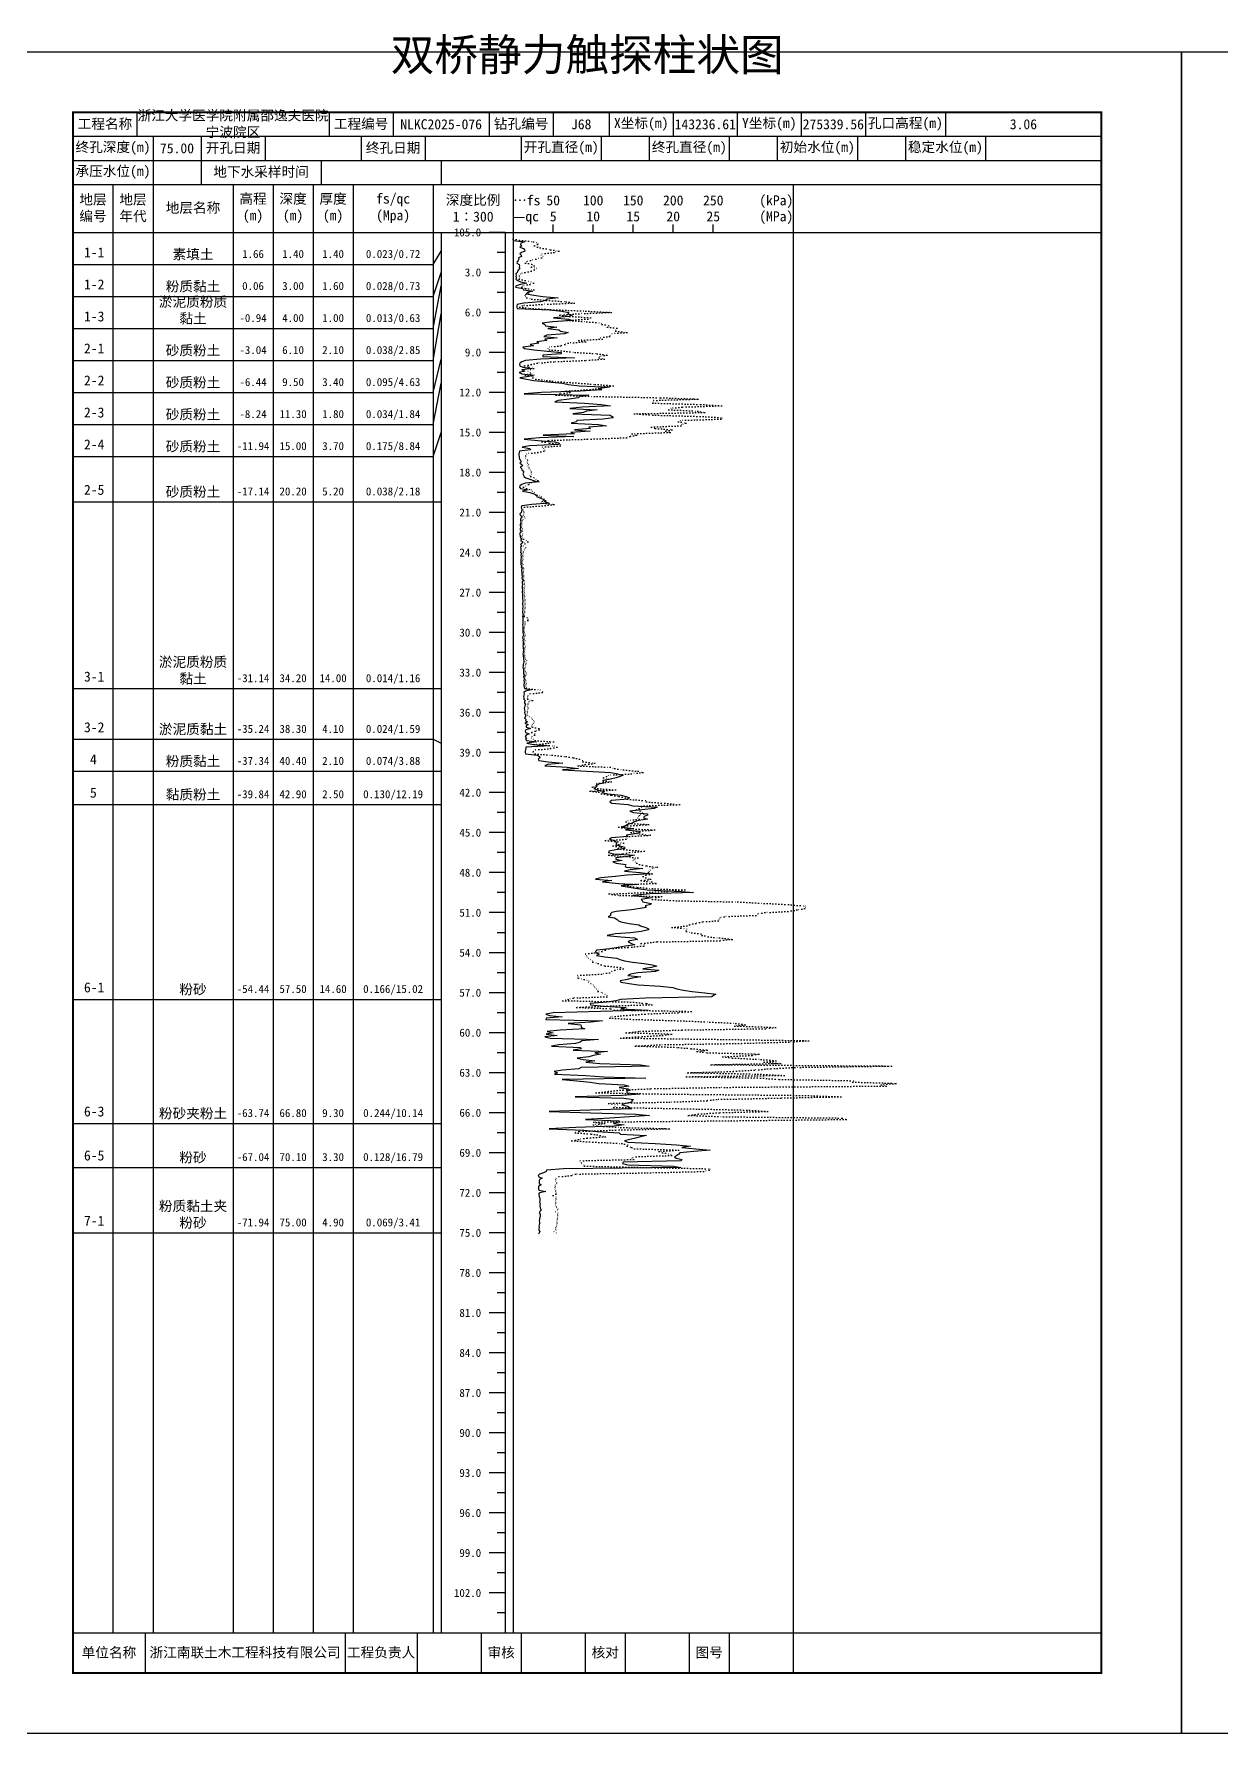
# Model space of a CAD drawing. Extents: x 297 to 65340, y 0 to 425.
# Drawn here: x 20206.3 to 20502.9, y 0 to 424.6 of the extents above; entities that cross this region are included whole.
import ezdxf
from ezdxf.enums import TextEntityAlignment as Align

# ---------------------------------------------------------------- set-up
doc = ezdxf.new("R2010")
doc.units = 0
doc.linetypes.add('DOT', pattern=[6.35, 0, -6.35])
doc.layers.add('FRAME', color=7, linetype='CONTINUOUS')
doc.layers.add('STRATUM', color=7, linetype='CONTINUOUS')
doc.styles.add('ST', font='')
doc.styles.get('ST').set_extended_font_data('SimSun')

msp = doc.modelspace()

# ---------------------------------------------------------------- linework, layer by layer
at = {"layer": 'FRAME', "color": 245, "linetype": 'Continuous'}
for points in [[(20196, 0), (20493, 0), (20493, 420), (20196, 420)], [(20493, 0), (20790, 0), (20790, 420), (20493, 420)]]:
    msp.add_lwpolyline(points, close=True, dxfattribs=at)
at = {"layer": 'FRAME', "linetype": 'Continuous', "const_width": 0.5}
msp.add_lwpolyline([(20216, 15), (20473, 15), (20473, 405), (20216, 405)], close=True, dxfattribs=at)
at = {"layer": 'FRAME', "color": 0, "linetype": 'Continuous'}
for points in [[(20232, 405), (20232, 399)], [(20280, 405), (20280, 399)], [(20296, 405), (20296, 399)], [(20320, 405), (20320, 399)], [(20336, 405), (20336, 399)], [(20350, 405), (20350, 399)], [(20366, 405), (20366, 399)], [(20382, 405), (20382, 399)], [(20398, 405), (20398, 399)], [(20414, 405), (20414, 399)], [(20434, 405), (20434, 399)], [(20473, 405), (20473, 399)], [(20216, 399), (20473, 399)], [(20236, 399), (20236, 393)], [(20248, 399), (20248, 393)], [(20264, 399), (20264, 393)], [(20288, 399), (20288, 393)], [(20304, 399), (20304, 393)], [(20328, 399), (20328, 393)], [(20348, 399), (20348, 393)], [(20360, 399), (20360, 393)], [(20380, 399), (20380, 393)], [(20392, 399), (20392, 393)], [(20412, 399), (20412, 393)], [(20424, 399), (20424, 393)], [(20444, 399), (20444, 393)], [(20473, 399), (20473, 393)], [(20216, 393), (20473, 393)], [(20236, 393), (20236, 387)], [(20248, 393), (20248, 387)], [(20278, 393), (20278, 387)], [(20308, 393), (20308, 387)], [(20216, 387), (20473, 387)], [(20226, 387), (20226, 25)], [(20236, 387), (20236, 25)], [(20256, 387), (20256, 25)], [(20266, 387), (20266, 25)], [(20276, 387), (20276, 25)], [(20286, 387), (20286, 25)], [(20306, 387), (20306, 25)], [(20326, 387), (20326, 25)], [(20396, 387), (20396, 25)], [(20216, 375), (20473, 375)], [(20308, 375), (20308, 25)], [(20324, 375), (20324, 25)], [(20336, 375), (20336, 377)], [(20346, 375), (20346, 377)], [(20356, 375), (20356, 377)], [(20366, 375), (20366, 377)], [(20376, 375), (20376, 377)], [(20216, 25), (20473, 25)], [(20234, 25), (20234, 15)], [(20284, 25), (20284, 15)], [(20302, 25), (20302, 15)], [(20318, 25), (20318, 15)], [(20328, 25), (20328, 15)], [(20344, 25), (20344, 15)], [(20354, 25), (20354, 15)], [(20370, 25), (20370, 15)], [(20380, 25), (20380, 15)], [(20396, 25), (20396, 15)]]:
    msp.add_lwpolyline(points, dxfattribs=at)
at = {"layer": 'STRATUM', "linetype": 'Continuous'}
for points in [[(20324, 375), (20320, 375)], [(20326, 374.33), (20326, 374), (20326, 373.67), (20326, 373.33), (20326, 373), (20328.82, 372.67), (20327.9, 372.33), (20327.86, 372), (20328.16, 371.67), (20327.7, 371.33), (20328.54, 371), (20328.82, 370.67), (20328.92, 370.33), (20328.1, 370), (20327.68, 369.67), (20327.96, 369.33), (20328.04, 369), (20327.34, 368.67), (20327.38, 368.33), (20327.26, 368), (20327, 367.67), (20326.9, 367.33), (20327.5, 367), (20327.62, 366.67), (20327.52, 366.33), (20327.7, 366), (20327.32, 365.67), (20327.08, 365.33), (20326.98, 365), (20326.68, 364.67), (20326.76, 364.33), (20326.66, 364), (20326.82, 363.67), (20326.68, 363.33), (20327.18, 363), (20327.8, 362.67), (20329.4, 362.33), (20327.82, 362), (20326.72, 361.67), (20326.6, 361.33), (20328.42, 361), (20328.58, 360.67), (20330.88, 360.33), (20329.62, 360), (20329.24, 359.67), (20331.12, 359.33), (20333.4, 359), (20337.24, 358.67), (20334.52, 358.33), (20334.06, 358), (20332.84, 357.67), (20328.7, 357.33), (20326.98, 357), (20326.94, 356.67), (20326.88, 356.33), (20326.96, 356), (20335.08, 355.67), (20338.16, 355.33), (20339.92, 355), (20339.64, 354.67), (20340.74, 354.33), (20339.96, 354), (20336.1, 353.67), (20339.86, 353.33), (20340.86, 353), (20335.84, 352.67), (20333.22, 352.33), (20333.88, 352), (20334.08, 351.67), (20336.92, 351.33), (20334.62, 351), (20337.42, 350.67), (20337.8, 350.33), (20339.76, 350), (20338.82, 349.67), (20334.42, 349.33), (20333.64, 349), (20337.02, 348.67), (20333.9, 348.33), (20334.4, 348), (20331.92, 347.67), (20332.4, 347.33), (20330.28, 347), (20331.04, 346.67), (20328.42, 346.33), (20328.86, 346), (20331.18, 345.67), (20334.58, 345.33), (20338.02, 345), (20338.02, 344.67), (20333.42, 344.33), (20333.44, 344), (20341.34, 343.67), (20332.8, 343.33), (20329.12, 343), (20328.18, 342.67), (20327.66, 342.33), (20327.54, 342), (20327.66, 341.67), (20328.42, 341.33), (20330.74, 341), (20328.18, 340.67), (20328.88, 340.33), (20327.46, 340), (20328.2, 339.67), (20331.24, 339.33), (20329.9, 339), (20327.66, 338.67), (20329.3, 338.33), (20331.12, 338), (20334.64, 337.67), (20338.36, 337.33), (20339.78, 337), (20342.54, 336.67), (20350.06, 336.33), (20347.68, 336), (20348.14, 335.67), (20342.7, 335.33), (20333.04, 335), (20328.78, 334.67), (20344.92, 334.33), (20342.68, 334), (20342.2, 333.67), (20339.96, 333.33), (20337.24, 333), (20336.44, 332.67), (20343.84, 332.33), (20347.98, 332), (20350.36, 331.67), (20343.26, 331.33), (20340.16, 331), (20347.02, 330.67), (20344.36, 330.33), (20343.56, 330), (20340.92, 329.67), (20350.26, 329.33), (20350.74, 329), (20351, 328.67), (20348.46, 328.33), (20341.9, 328), (20341.8, 327.67), (20340.5, 327.33), (20347.3, 327), (20349.32, 326.67), (20344.92, 326.33), (20345.36, 326), (20341.32, 325.67), (20345.26, 325.33), (20340.38, 325), (20341.26, 324.67), (20333.52, 324.33), (20341.18, 324), (20332.56, 323.67), (20328.72, 323.33), (20332.12, 323), (20336.4, 322.67), (20337.46, 322.33), (20337.42, 322), (20330.06, 321.67), (20328.28, 321.33), (20330.2, 321), (20330.36, 320.67), (20327.62, 320.33), (20327.52, 320), (20327.44, 319.67), (20327.42, 319.33), (20327.48, 319), (20327.5, 318.67), (20327.6, 318.33), (20327.86, 318), (20328, 317.67), (20327.7, 317.33), (20328.16, 317), (20328.3, 316.67), (20327.76, 316.33), (20328.08, 316), (20328.18, 315.67), (20328.56, 315.33), (20328.54, 315), (20328.44, 314.67), (20328.56, 314.33), (20328.68, 314), (20329.2, 313.67), (20330.16, 313.33), (20331.04, 313), (20332.46, 312.67), (20328.98, 312.33), (20328.14, 312), (20327.66, 311.67), (20327.56, 311.33), (20327.86, 311), (20329.78, 310.67), (20328.34, 310.33), (20330.16, 310), (20331.14, 309.67), (20332.02, 309.33), (20331.84, 309), (20332.64, 308.67), (20333.5, 308.33), (20333.7, 308), (20334.12, 307.67), (20334.9, 307.33), (20330.66, 307), (20328.18, 306.67), (20328, 306.33), (20328.04, 306), (20328.24, 305.67), (20328.06, 305.33), (20328, 305), (20327.64, 304.67), (20327.78, 304.33), (20328.24, 304), (20328.02, 303.67), (20327.84, 303.33), (20327.84, 303), (20327.92, 302.67), (20327.8, 302.33), (20327.76, 302), (20327.74, 301.67), (20327.82, 301.33), (20327.78, 301), (20327.76, 300.67), (20328.02, 300.33), (20327.78, 300), (20327.58, 299.67), (20327.72, 299.33), (20327.74, 299), (20327.86, 298.67), (20328.08, 298.33), (20327.86, 298), (20328.38, 297.67), (20328.14, 297.33), (20327.82, 297), (20328.16, 296.67), (20327.86, 296.33), (20327.9, 296), (20327.88, 295.67), (20327.94, 295.33), (20327.86, 295), (20328.04, 294.67), (20327.88, 294.33), (20328.02, 294), (20327.98, 293.67), (20327.92, 293.33), (20327.9, 293), (20327.9, 292.67), (20327.9, 292.33), (20327.9, 292), (20328.08, 291.67), (20327.96, 291.33), (20328.24, 291), (20328.08, 290.67), (20328.08, 290.33), (20328.14, 290), (20328.14, 289.67), (20328.14, 289.33), (20328.3, 289), (20328.18, 288.67), (20328.22, 288.33), (20328.5, 288), (20328.24, 287.67), (20328.24, 287.33), (20328.3, 287), (20328.28, 286.67), (20328.28, 286.33), (20328.22, 286), (20328.32, 285.67), (20328.26, 285.33), (20328.26, 285), (20328.32, 284.67), (20328.3, 284.33), (20328.34, 284), (20328.36, 283.67), (20328.36, 283.33), (20328.38, 283), (20328.38, 282.67), (20328.34, 282.33), (20328.36, 282), (20328.38, 281.67), (20328.4, 281.33), (20328.36, 281), (20328.4, 280.67), (20328.32, 280.33), (20328.3, 280), (20328.4, 279.67), (20328.4, 279.33), (20328.34, 279), (20328.4, 278.67), (20328.44, 278.33), (20328.38, 278), (20328.38, 277.67), (20328.38, 277.33), (20328.32, 277), (20328.42, 276.67), (20328.4, 276.33), (20328.4, 276), (20328.4, 275.67), (20328.4, 275.33), (20328.44, 275), (20328.48, 274.67), (20328.54, 274.33), (20328.38, 274), (20328.36, 273.67), (20328.46, 273.33), (20328.44, 273), (20328.48, 272.67), (20328.48, 272.33), (20328.5, 272), (20328.44, 271.67), (20328.5, 271.33), (20328.48, 271), (20328.58, 270.67), (20328.52, 270.33), (20328.54, 270), (20328.38, 269.67), (20328.5, 269.33), (20328.46, 269), (20328.58, 268.67), (20328.58, 268.33), (20328.64, 268), (20328.64, 267.67), (20328.6, 267.33), (20328.52, 267), (20328.48, 266.67), (20328.44, 266.33), (20328.48, 266), (20328.56, 265.67), (20328.6, 265.33), (20328.62, 265), (20328.62, 264.67), (20328.86, 264.33), (20328.62, 264), (20328.64, 263.67), (20328.78, 263.33), (20328.7, 263), (20328.76, 262.67), (20328.76, 262.33), (20328.64, 262), (20328.68, 261.67), (20328.76, 261.33), (20328.82, 261), (20330.48, 260.67), (20329.08, 260.33), (20328.68, 260), (20328.76, 259.67), (20328.66, 259.33), (20328.62, 259), (20328.7, 258.67), (20328.68, 258.33), (20328.96, 258), (20328.84, 257.67), (20328.86, 257.33), (20329.06, 257), (20328.9, 256.67), (20328.84, 256.33), (20328.76, 256), (20328.84, 255.67), (20328.88, 255.33), (20328.8, 255), (20328.9, 254.67), (20329.12, 254.33), (20329.08, 254), (20328.82, 253.67), (20329.2, 253.33), (20329.04, 253), (20329.56, 252.67), (20328.92, 252.33), (20329.72, 252), (20329.28, 251.67), (20329.28, 251.33), (20330.34, 251), (20329.2, 250.67), (20329.02, 250.33), (20329.06, 250), (20329.98, 249.67), (20329.22, 249.33), (20328.98, 249), (20329.32, 248.67), (20329.12, 248.33), (20329.3, 248), (20331.84, 247.67), (20329.44, 247.33), (20331.08, 247), (20335.12, 246.67), (20329.2, 246.33), (20329.16, 246), (20329.12, 245.67), (20328.98, 245.33), (20329, 245), (20329.06, 244.67), (20332.04, 244.33), (20332.54, 244), (20332.64, 243.67), (20332.28, 243.33), (20332.4, 243), (20334.78, 242.67), (20338.42, 242.33), (20334.58, 242), (20333.94, 241.67), (20339.5, 241.33), (20342.34, 241), (20338.36, 240.67), (20344.44, 240.33), (20350.38, 240), (20352.18, 239.67), (20353.52, 239.33), (20352.7, 239), (20351.76, 238.67), (20350.34, 238.33), (20348.5, 238), (20348.48, 237.67), (20348.66, 237.33), (20346.88, 237), (20346.68, 236.67), (20346.7, 236.33), (20346.18, 236), (20347, 235.67), (20348.86, 235.33), (20348.2, 235), (20349.64, 234.67), (20353, 234.33), (20354.24, 234), (20355.1, 233.67), (20354.64, 233.33), (20350.54, 233), (20350.12, 232.67), (20350.64, 232.33), (20354.68, 232), (20355.94, 231.67), (20361.96, 231.33), (20361.24, 231), (20358.14, 230.67), (20355.18, 230.33), (20356.06, 230), (20359.54, 229.67), (20359.54, 229.33), (20358.7, 229), (20358.56, 228.67), (20359.54, 228.33), (20357.36, 228), (20356.24, 227.67), (20355.8, 227.33), (20354.56, 227), (20354.04, 226.67), (20353.06, 226.33), (20356.16, 226), (20354.08, 225.67), (20357.38, 225.33), (20357.72, 225), (20356.38, 224.67), (20354.32, 224.33), (20354.66, 224), (20350.58, 223.67), (20350.1, 223.33), (20351.48, 223), (20351.66, 222.67), (20351.8, 222.33), (20351.68, 222), (20352.62, 221.67), (20353.78, 221.33), (20353.86, 221), (20351.62, 220.67), (20349.88, 220.33), (20349.84, 220), (20351, 219.67), (20356.34, 219.33), (20354.76, 219), (20351.68, 218.67), (20351.64, 218.33), (20353.24, 218), (20350.92, 217.67), (20351.76, 217.33), (20354.18, 217), (20353.96, 216.67), (20354.16, 216.33), (20358.36, 216), (20355.2, 215.67), (20353.84, 215.33), (20357.72, 215), (20360.24, 214.67), (20354.4, 214.33), (20351.54, 214), (20347.88, 213.67), (20346.58, 213.33), (20350.68, 213), (20348.32, 212.67), (20352.42, 212.33), (20356.94, 212), (20353.02, 211.67), (20355.52, 211.33), (20357.06, 211), (20359.52, 210.67), (20368.08, 210.33), (20371.08, 210), (20360.16, 209.67), (20355.9, 209.33), (20358.34, 209), (20360.48, 208.67), (20357.98, 208.33), (20358.26, 208), (20358.38, 207.67), (20360.5, 207.33), (20360.42, 207), (20358.94, 206.67), (20359.2, 206.33), (20357.74, 206), (20355.58, 205.67), (20351.7, 205.33), (20350.68, 205), (20350.36, 204.67), (20350.36, 204.33), (20349.74, 204), (20351.34, 203.67), (20351.96, 203.33), (20352.28, 203), (20352.94, 202.67), (20354.98, 202.33), (20357.38, 202), (20357.8, 201.67), (20359.18, 201.33), (20359.8, 201), (20359.8, 200.67), (20357.98, 200.33), (20355.32, 200), (20351.6, 199.67), (20349.52, 199.33), (20352.94, 199), (20356.3, 198.67), (20357.1, 198.33), (20355.14, 198), (20354.76, 197.67), (20355.56, 197.33), (20356.42, 197), (20354.04, 196.67), (20352.22, 196.33), (20350.18, 196), (20346.92, 195.67), (20346.56, 195.33), (20346.72, 195), (20347.52, 194.67), (20346.86, 194.33), (20348.94, 194), (20351.92, 193.67), (20352.66, 193.33), (20353.8, 193), (20355.82, 192.67), (20358.76, 192.33), (20360.74, 192), (20361.88, 191.67), (20360.56, 191.33), (20358.38, 191), (20362.4, 190.67), (20361.56, 190.33), (20357.16, 190), (20355.3, 189.67), (20354.64, 189.33), (20357.88, 189), (20355.7, 188.67), (20354.52, 188.33), (20352.7, 188), (20352.86, 187.67), (20355, 187.33), (20357.22, 187), (20362.78, 186.67), (20365.9, 186.33), (20366.86, 186), (20368.48, 185.67), (20370.74, 185.33), (20373.9, 185), (20376.64, 184.67), (20376.08, 184.33), (20375.64, 184), (20359.1, 183.67), (20352.88, 183.33), (20351.62, 183), (20349.42, 182.67), (20345.2, 182.33), (20345.3, 182), (20348.7, 181.67), (20354.2, 181.33), (20352.88, 181), (20359.72, 180.67), (20347.84, 180.33), (20335.96, 180), (20334.2, 179.67), (20335.1, 179.33), (20338.2, 179), (20334.24, 178.67), (20334.12, 178.33), (20348.3, 178), (20345.4, 177.67), (20339.78, 177.33), (20342.94, 177), (20343.02, 176.67), (20343.02, 176.33), (20343.9, 176), (20337.76, 175.67), (20334.48, 175.33), (20335.96, 175), (20334.22, 174.67), (20337.02, 174.33), (20333.88, 174), (20335.22, 173.67), (20347.34, 173.33), (20343.16, 173), (20342.72, 172.67), (20341.58, 172.33), (20337.44, 172), (20335.58, 171.67), (20342.84, 171.33), (20343.02, 171), (20340.98, 170.67), (20349.54, 170.33), (20346.44, 170), (20347.78, 169.67), (20346.1, 169.33), (20344.88, 169), (20342, 168.67), (20343.5, 168.33), (20346.42, 168), (20344.14, 167.67), (20347.66, 167.33), (20357.82, 167), (20359.98, 166.67), (20343.02, 166.33), (20342.4, 166), (20338.32, 165.67), (20336.26, 165.33), (20337.04, 165), (20336.36, 164.67), (20344.14, 164.33), (20348.66, 164), (20359.12, 163.67), (20338.24, 163.33), (20341.9, 163), (20345.26, 162.67), (20347.42, 162.33), (20353.76, 162), (20354.86, 161.67), (20352.52, 161.33), (20354.62, 161), (20355.26, 160.67), (20354.34, 160.33), (20354.46, 160), (20357.68, 159.67), (20353.28, 159.33), (20341.48, 159), (20353.66, 158.67), (20356.06, 158.33), (20355.68, 158), (20355.62, 157.67), (20354.06, 157.33), (20353.12, 157), (20354.66, 156.67), (20355.04, 156.33), (20355.56, 156), (20345.2, 155.67), (20334.98, 155.33), (20345.42, 155), (20356.66, 154.67), (20360.04, 154.33), (20355.06, 154), (20350.14, 153.67), (20344.06, 153.33), (20352.5, 153), (20352.52, 152.67), (20351.1, 152.33), (20353.7, 152), (20351.22, 151.67), (20341.62, 151.33), (20334.98, 151), (20343.62, 150.67), (20346.9, 150.33), (20352.48, 150), (20352.82, 149.67), (20359.34, 149.33), (20357.82, 149), (20356.56, 148.67), (20355.14, 148.33), (20353.82, 148), (20354.64, 147.67), (20361.44, 147.33), (20366.84, 147), (20370.3, 146.67), (20368.14, 146.33), (20371.62, 146), (20375.22, 145.67), (20371.18, 145.33), (20367.64, 145), (20367.42, 144.67), (20366.9, 144.33), (20366.34, 144), (20366.74, 143.67), (20368.2, 143.33), (20367.88, 143), (20353.5, 142.67), (20353.28, 142.33), (20354.68, 142), (20366.1, 141.67), (20367.92, 141.33), (20338.54, 141), (20334.34, 140.67), (20334.22, 140.33), (20333.56, 140), (20332.58, 139.67), (20332.28, 139.33), (20332.38, 139), (20333.24, 138.67), (20332.6, 138.33), (20332.48, 138), (20332.48, 137.67), (20332.48, 137.33), (20333.02, 137), (20332.3, 136.67), (20332.3, 136.33), (20332.32, 136), (20332.44, 135.67), (20334.16, 135.33), (20332.54, 135), (20332.3, 134.67), (20332.5, 134.33), (20332.48, 134), (20332.62, 133.67), (20332.64, 133.33), (20332.68, 133), (20332.58, 132.67), (20332.76, 132.33), (20332.62, 132), (20332.68, 131.67), (20332.78, 131.33), (20332.86, 131), (20332.96, 130.67), (20332.7, 130.33), (20332.5, 130), (20332.78, 129.67), (20332.74, 129.33), (20332.78, 129), (20332.6, 128.67), (20332.54, 128.33), (20332.46, 128), (20332.54, 127.67), (20332.56, 127.33), (20332.48, 127), (20332.44, 126.67), (20332.52, 126.33), (20332.42, 126), (20332.38, 125.67), (20332.66, 125.33), (20332.48, 125), (20332.36, 124.67)], [(20306, 367), (20308, 370.33)], [(20324, 370), (20322, 370)], [(20216, 367), (20226, 367)], [(20226, 367), (20236, 367)], [(20236, 367), (20256, 367)], [(20256, 367), (20266, 367)], [(20266, 367), (20276, 367)], [(20276, 367), (20286, 367)], [(20286, 367), (20306, 367)], [(20306, 359), (20308, 365)], [(20306, 351), (20308, 361.67)], [(20324, 365), (20320, 365)], [(20216, 359), (20226, 359)], [(20226, 359), (20236, 359)], [(20236, 359), (20256, 359)], [(20256, 359), (20266, 359)], [(20266, 359), (20276, 359)], [(20276, 359), (20286, 359)], [(20286, 359), (20306, 359)], [(20324, 360), (20322, 360)], [(20306, 343), (20308, 354.67)], [(20324, 355), (20320, 355)], [(20216, 351), (20226, 351)], [(20226, 351), (20236, 351)], [(20236, 351), (20256, 351)], [(20256, 351), (20266, 351)], [(20266, 351), (20276, 351)], [(20276, 351), (20286, 351)], [(20286, 351), (20306, 351)], [(20324, 350), (20322, 350)], [(20324, 345), (20320, 345)], [(20216, 343), (20226, 343)], [(20226, 343), (20236, 343)], [(20236, 343), (20256, 343)], [(20256, 343), (20266, 343)], [(20266, 343), (20276, 343)], [(20276, 343), (20286, 343)], [(20286, 343), (20306, 343)], [(20306, 335), (20308, 343.33)], [(20324, 340), (20322, 340)], [(20306, 327), (20308, 337.33)], [(20216, 335), (20226, 335)], [(20226, 335), (20236, 335)], [(20236, 335), (20256, 335)], [(20256, 335), (20266, 335)], [(20266, 335), (20276, 335)], [(20276, 335), (20286, 335)], [(20286, 335), (20306, 335)], [(20324, 335), (20320, 335)], [(20216, 327), (20226, 327)], [(20226, 327), (20236, 327)], [(20236, 327), (20256, 327)], [(20256, 327), (20266, 327)], [(20266, 327), (20276, 327)], [(20276, 327), (20286, 327)], [(20286, 327), (20306, 327)], [(20324, 330), (20322, 330)], [(20306, 319), (20308, 325)], [(20324, 325), (20320, 325)], [(20216, 319), (20226, 319)], [(20226, 319), (20236, 319)], [(20236, 319), (20256, 319)], [(20256, 319), (20266, 319)], [(20266, 319), (20276, 319)], [(20276, 319), (20286, 319)], [(20286, 319), (20306, 319)], [(20324, 320), (20322, 320)], [(20324, 315), (20320, 315)], [(20324, 310), (20322, 310)], [(20216, 307.67), (20226, 307.67)], [(20226, 307.67), (20236, 307.67)], [(20236, 307.67), (20256, 307.67)], [(20256, 307.67), (20266, 307.67)], [(20266, 307.67), (20276, 307.67)], [(20276, 307.67), (20286, 307.67)], [(20286, 307.67), (20306, 307.67)], [(20306, 307.67), (20308, 307.67)], [(20324, 305), (20320, 305)], [(20324, 300), (20322, 300)], [(20324, 295), (20320, 295)], [(20324, 290), (20322, 290)], [(20324, 285), (20320, 285)], [(20324, 280), (20322, 280)], [(20324, 275), (20320, 275)], [(20324, 270), (20322, 270)], [(20324, 265), (20320, 265)], [(20216, 261), (20226, 261)], [(20226, 261), (20236, 261)], [(20236, 261), (20256, 261)], [(20256, 261), (20266, 261)], [(20266, 261), (20276, 261)], [(20276, 261), (20286, 261)], [(20286, 261), (20306, 261)], [(20306, 261), (20308, 261)], [(20324, 260), (20322, 260)], [(20324, 255), (20320, 255)], [(20216, 248.33), (20226, 248.33)], [(20226, 248.33), (20236, 248.33)], [(20236, 248.33), (20256, 248.33)], [(20256, 248.33), (20266, 248.33)], [(20266, 248.33), (20276, 248.33)], [(20276, 248.33), (20286, 248.33)], [(20286, 248.33), (20306, 248.33)], [(20306, 248.33), (20308, 247.33)], [(20324, 250), (20322, 250)], [(20324, 245), (20320, 245)], [(20216, 240.33), (20226, 240.33)], [(20226, 240.33), (20236, 240.33)], [(20236, 240.33), (20256, 240.33)], [(20256, 240.33), (20266, 240.33)], [(20266, 240.33), (20276, 240.33)], [(20276, 240.33), (20286, 240.33)], [(20286, 240.33), (20306, 240.33)], [(20306, 240.33), (20308, 240.33)], [(20324, 240), (20322, 240)], [(20324, 235), (20320, 235)], [(20216, 232), (20226, 232)], [(20226, 232), (20236, 232)], [(20236, 232), (20256, 232)], [(20256, 232), (20266, 232)], [(20266, 232), (20276, 232)], [(20276, 232), (20286, 232)], [(20286, 232), (20306, 232)], [(20306, 232), (20308, 232)], [(20324, 230), (20322, 230)], [(20324, 225), (20320, 225)], [(20324, 220), (20322, 220)], [(20324, 215), (20320, 215)], [(20324, 210), (20322, 210)], [(20324, 205), (20320, 205)], [(20324, 200), (20322, 200)], [(20324, 195), (20320, 195)], [(20324, 190), (20322, 190)], [(20216, 183.33), (20226, 183.33)], [(20226, 183.33), (20236, 183.33)], [(20236, 183.33), (20256, 183.33)], [(20256, 183.33), (20266, 183.33)], [(20266, 183.33), (20276, 183.33)], [(20276, 183.33), (20286, 183.33)], [(20286, 183.33), (20306, 183.33)], [(20306, 183.33), (20308, 183.33)], [(20324, 185), (20320, 185)], [(20324, 180), (20322, 180)], [(20324, 175), (20320, 175)], [(20324, 170), (20322, 170)], [(20324, 165), (20320, 165)], [(20324, 160), (20322, 160)], [(20324, 155), (20320, 155)], [(20216, 152.33), (20226, 152.33)], [(20226, 152.33), (20236, 152.33)], [(20236, 152.33), (20256, 152.33)], [(20256, 152.33), (20266, 152.33)], [(20266, 152.33), (20276, 152.33)], [(20276, 152.33), (20286, 152.33)], [(20286, 152.33), (20306, 152.33)], [(20306, 152.33), (20308, 152.33)], [(20324, 150), (20322, 150)], [(20324, 145), (20320, 145)], [(20216, 141.33), (20226, 141.33)], [(20226, 141.33), (20236, 141.33)], [(20236, 141.33), (20256, 141.33)], [(20256, 141.33), (20266, 141.33)], [(20266, 141.33), (20276, 141.33)], [(20276, 141.33), (20286, 141.33)], [(20286, 141.33), (20306, 141.33)], [(20306, 141.33), (20308, 141.33)], [(20324, 140), (20322, 140)], [(20324, 135), (20320, 135)], [(20324, 130), (20322, 130)], [(20216, 125), (20226, 125)], [(20226, 125), (20236, 125)], [(20236, 125), (20256, 125)], [(20256, 125), (20266, 125)], [(20266, 125), (20276, 125)], [(20276, 125), (20286, 125)], [(20286, 125), (20306, 125)], [(20306, 125), (20308, 125)], [(20324, 125), (20320, 125)], [(20324, 120), (20322, 120)], [(20324, 115), (20320, 115)], [(20324, 110), (20322, 110)], [(20324, 105), (20320, 105)], [(20324, 100), (20322, 100)], [(20324, 95), (20320, 95)], [(20324, 90), (20322, 90)], [(20324, 85), (20320, 85)], [(20324, 80), (20322, 80)], [(20324, 75), (20320, 75)], [(20324, 70), (20322, 70)], [(20324, 65), (20320, 65)], [(20324, 60), (20322, 60)], [(20324, 55), (20320, 55)], [(20324, 50), (20322, 50)], [(20324, 45), (20320, 45)], [(20324, 40), (20322, 40)], [(20324, 35), (20320, 35)], [(20324, 30), (20322, 30)]]:
    msp.add_lwpolyline(points, dxfattribs=at)
at = {"layer": 'STRATUM', "linetype": 'DOT', "ltscale": 0.1}
msp.add_lwpolyline([(20326, 374.33), (20326, 374), (20326, 373.67), (20326, 373.33), (20327.62, 373), (20331.04, 372.67), (20332.22, 372.33), (20332.08, 372), (20331.34, 371.67), (20332.06, 371.33), (20333.52, 371), (20335.44, 370.67), (20337.38, 370.33), (20336.2, 370), (20333.24, 369.67), (20332.92, 369.33), (20333.46, 369), (20333.06, 368.67), (20331.66, 368.33), (20330.36, 368), (20329.42, 367.67), (20329.08, 367.33), (20330.84, 367), (20331.28, 366.67), (20330.6, 366.33), (20331.86, 366), (20331.26, 365.67), (20330.5, 365.33), (20328.92, 365), (20327.8, 364.67), (20327.48, 364.33), (20327.48, 364), (20327.56, 363.67), (20327.52, 363.33), (20329, 363), (20330.42, 362.67), (20331.04, 362.33), (20330.18, 362), (20328.34, 361.67), (20328.16, 361.33), (20329.14, 361), (20331.12, 360.67), (20330.46, 360.33), (20329.8, 360), (20329.82, 359.67), (20328.88, 359.33), (20329.06, 359), (20329.42, 358.67), (20330.66, 358.33), (20334.36, 358), (20339.28, 357.67), (20341.26, 357.33), (20333.2, 357), (20328.32, 356.67), (20327.66, 356.33), (20330.22, 356), (20336.18, 355.67), (20344.14, 355.33), (20350.48, 355), (20342.42, 354.67), (20337.68, 354.33), (20340.18, 354), (20345.34, 353.67), (20344.62, 353.33), (20339.44, 353), (20344.44, 352.67), (20348, 352.33), (20348.26, 352), (20349.96, 351.67), (20349.58, 351.33), (20352.08, 351), (20351.54, 350.67), (20351.68, 350.33), (20354.38, 350), (20350.74, 349.67), (20350.16, 349.33), (20350.1, 349), (20347.8, 348.67), (20348.26, 348.33), (20342.4, 348), (20344.04, 347.67), (20339.78, 347.33), (20338.9, 347), (20337.86, 346.67), (20335.16, 346.33), (20334.62, 346), (20335.04, 345.67), (20338.7, 345.33), (20341.46, 345), (20346.98, 344.67), (20349.42, 344.33), (20347.6, 344), (20347.52, 343.67), (20348.74, 343.33), (20343.92, 343), (20336.14, 342.67), (20332, 342.33), (20330.46, 342), (20328.86, 341.67), (20329.94, 341.33), (20331.1, 341), (20330.3, 340.67), (20329.7, 340.33), (20330.24, 340), (20330.36, 339.67), (20329.04, 339.33), (20330.88, 339), (20330.94, 338.67), (20331.66, 338.33), (20334.4, 338), (20337.28, 337.67), (20342.42, 337.33), (20346.48, 337), (20351, 336.67), (20347.32, 336.33), (20347.42, 336), (20344.44, 335.67), (20339.22, 335.33), (20340.18, 335), (20337.68, 334.67), (20336.74, 334.33), (20346.28, 334), (20362.9, 333.67), (20372.16, 333.33), (20361.06, 333), (20361, 332.67), (20360.86, 332.33), (20372.88, 332), (20378.06, 331.67), (20368.14, 331.33), (20365.48, 331), (20364.88, 330.67), (20372.12, 330.33), (20373.8, 330), (20356.3, 329.67), (20360.86, 329.33), (20372.7, 329), (20378.24, 328.67), (20377.88, 328.33), (20367.78, 328), (20367.28, 327.67), (20369.18, 327.33), (20368.06, 327), (20367.92, 326.67), (20360.54, 326.33), (20361.56, 326), (20365.66, 325.67), (20364.14, 325.33), (20365.22, 325), (20355.74, 324.67), (20356.8, 324.33), (20355.18, 324), (20354.32, 323.67), (20344.52, 323.33), (20334.74, 323), (20333.26, 322.67), (20335.18, 322.33), (20337.9, 322), (20337.74, 321.67), (20333.26, 321.33), (20333.56, 321), (20333.98, 320.67), (20333.64, 320.33), (20332.12, 320), (20329.42, 319.67), (20329.08, 319.33), (20329.04, 319), (20329.08, 318.67), (20329.48, 318.33), (20329.58, 318), (20329.48, 317.67), (20329.58, 317.33), (20329.9, 317), (20329.64, 316.67), (20329.88, 316.33), (20329.92, 316), (20330.22, 315.67), (20330.48, 315.33), (20330.46, 315), (20330.56, 314.67), (20330.2, 314.33), (20330.38, 314), (20331.28, 313.67), (20331.66, 313.33), (20332.16, 313), (20331.26, 312.67), (20330.18, 312.33), (20329.84, 312), (20329.14, 311.67), (20328.62, 311.33), (20329.32, 311), (20330.5, 310.67), (20330.74, 310.33), (20331.26, 310), (20331.22, 309.67), (20331.78, 309.33), (20332.98, 309), (20332.96, 308.67), (20333.74, 308.33), (20334.08, 308), (20333.02, 307.67), (20333.54, 307.33), (20336.2, 307), (20333.22, 306.67), (20328.8, 306.33), (20328.1, 306), (20328.52, 305.67), (20328.58, 305.33), (20328.66, 305), (20328.62, 304.67), (20328.46, 304.33), (20328.74, 304), (20328.98, 303.67), (20328.46, 303.33), (20328.24, 303), (20328.14, 302.67), (20328.1, 302.33), (20328.04, 302), (20328.06, 301.67), (20328.1, 301.33), (20328.26, 301), (20328.28, 300.67), (20328.38, 300.33), (20327.94, 300), (20328.34, 299.67), (20328.28, 299.33), (20328.08, 299), (20328.14, 298.67), (20328.56, 298.33), (20329.26, 298), (20329.7, 297.67), (20328.88, 297.33), (20329, 297), (20328.52, 296.67), (20329.08, 296.33), (20328.94, 296), (20328.78, 295.67), (20328.48, 295.33), (20328.52, 295), (20328.44, 294.67), (20328.34, 294.33), (20328.4, 294), (20328.32, 293.67), (20328.48, 293.33), (20328.38, 293), (20328.28, 292.67), (20328.22, 292.33), (20328.44, 292), (20328.36, 291.67), (20328.48, 291.33), (20328.56, 291), (20328.62, 290.67), (20328.54, 290.33), (20328.48, 290), (20328.46, 289.67), (20328.56, 289.33), (20328.62, 289), (20328.56, 288.67), (20328.52, 288.33), (20328.76, 288), (20328.76, 287.67), (20328.76, 287.33), (20328.76, 287), (20328.84, 286.67), (20328.68, 286.33), (20328.76, 286), (20328.72, 285.67), (20328.7, 285.33), (20328.76, 285), (20328.72, 284.67), (20328.78, 284.33), (20328.84, 284), (20328.86, 283.67), (20328.92, 283.33), (20328.92, 283), (20328.94, 282.67), (20328.96, 282.33), (20328.92, 282), (20328.9, 281.67), (20328.98, 281.33), (20328.92, 281), (20328.84, 280.67), (20328.86, 280.33), (20328.84, 280), (20328.76, 279.67), (20328.76, 279.33), (20328.76, 279), (20329.56, 278.67), (20329.66, 278.33), (20329.7, 278), (20328.92, 277.67), (20328.88, 277.33), (20328.9, 277), (20328.84, 276.67), (20328.76, 276.33), (20328.7, 276), (20328.68, 275.67), (20328.7, 275.33), (20328.76, 275), (20328.92, 274.67), (20329, 274.33), (20328.86, 274), (20328.76, 273.67), (20328.76, 273.33), (20328.92, 273), (20328.8, 272.67), (20328.78, 272.33), (20328.72, 272), (20329.06, 271.67), (20328.94, 271.33), (20328.88, 271), (20328.8, 270.67), (20328.76, 270.33), (20328.66, 270), (20328.86, 269.67), (20328.82, 269.33), (20328.86, 269), (20329, 268.67), (20329.08, 268.33), (20329.32, 268), (20329.22, 267.67), (20329.14, 267.33), (20329.12, 267), (20329.08, 266.67), (20328.9, 266.33), (20328.8, 266), (20328.8, 265.67), (20329, 265.33), (20329.14, 265), (20329.42, 264.67), (20329.16, 264.33), (20328.94, 264), (20328.9, 263.67), (20328.96, 263.33), (20329.08, 263), (20329.18, 262.67), (20329.24, 262.33), (20329.24, 262), (20329.08, 261.67), (20329.3, 261.33), (20329.24, 261), (20332.78, 260.67), (20333.34, 260.33), (20333.26, 260), (20330.18, 259.67), (20329.74, 259.33), (20329.6, 259), (20329.5, 258.67), (20329.68, 258.33), (20330.86, 258), (20329.9, 257.67), (20329.66, 257.33), (20329.66, 257), (20329.62, 256.67), (20329.7, 256.33), (20329.76, 256), (20329.66, 255.67), (20329.46, 255.33), (20329.54, 255), (20329.38, 254.67), (20329.6, 254.33), (20330, 254), (20330.56, 253.67), (20330.72, 253.33), (20331.1, 253), (20331.28, 252.67), (20331.06, 252.33), (20330.8, 252), (20330.56, 251.67), (20330.84, 251.33), (20332.54, 251), (20332.52, 250.67), (20331.5, 250.33), (20330.7, 250), (20331.42, 249.67), (20331.36, 249.33), (20330.7, 249), (20330.6, 248.67), (20330.98, 248.33), (20331.52, 248), (20336.06, 247.67), (20334.86, 247.33), (20331.32, 247), (20336.28, 246.67), (20336.88, 246.33), (20335.36, 246), (20331.6, 245.67), (20330.98, 245.33), (20330.94, 245), (20331.5, 244.67), (20335.76, 244.33), (20339.24, 244), (20341.14, 243.67), (20342.58, 243.33), (20343.34, 243), (20343.52, 242.67), (20346.36, 242.33), (20344.02, 242), (20342.2, 241.67), (20350.22, 241.33), (20351.44, 241), (20353.6, 240.67), (20357.26, 240.33), (20358.42, 240), (20355.52, 239.67), (20349.82, 239.33), (20349.34, 239), (20348.58, 238.67), (20349.84, 238.33), (20348.48, 238), (20350.5, 237.67), (20346.78, 237.33), (20347.32, 237), (20346.92, 236.67), (20345.86, 236.33), (20347.14, 236), (20351.58, 235.67), (20345.24, 235.33), (20348.44, 235), (20348.08, 234.67), (20350.64, 234.33), (20352.5, 234), (20354.1, 233.67), (20354.56, 233.33), (20359.08, 233), (20359.3, 232.67), (20363.9, 232.33), (20367.52, 232), (20357.96, 231.67), (20358.14, 231.33), (20357.52, 231), (20356.84, 230.67), (20357.8, 230.33), (20358.26, 230), (20358.64, 229.67), (20357.46, 229.33), (20357.42, 229), (20357.04, 228.67), (20357.5, 228.33), (20354.72, 228), (20354.2, 227.67), (20354.94, 227.33), (20359.84, 227), (20354.56, 226.67), (20352.4, 226.33), (20354.52, 226), (20361.34, 225.67), (20356.84, 225.33), (20355.48, 225), (20357.6, 224.67), (20360.22, 224.33), (20354.02, 224), (20354.48, 223.67), (20354.12, 223.33), (20349.1, 223), (20352.18, 222.67), (20353.58, 222.33), (20352.44, 222), (20350.98, 221.67), (20353.02, 221.33), (20352.2, 221), (20354.42, 220.67), (20358.72, 220.33), (20355.08, 220), (20353.2, 219.67), (20349.92, 219.33), (20354.4, 219), (20357.16, 218.67), (20356.2, 218.33), (20355.88, 218), (20356.46, 217.67), (20356.88, 217.33), (20357.58, 217), (20359.38, 216.67), (20361.96, 216.33), (20360.86, 216), (20360.28, 215.67), (20359.96, 215.33), (20359.78, 215), (20360.76, 214.67), (20359.16, 214.33), (20358.46, 214), (20359.14, 213.67), (20360.34, 213.33), (20357.98, 213), (20360.66, 212.67), (20361.62, 212.33), (20353.76, 212), (20354.62, 211.67), (20357.12, 211.33), (20360.78, 211), (20368.88, 210.67), (20364.52, 210.33), (20358.6, 210), (20350, 209.67), (20352.74, 209.33), (20363.1, 209), (20360.52, 208.67), (20360.82, 208.33), (20366.04, 208), (20382.16, 207.67), (20388.72, 207.33), (20394.76, 207), (20398.9, 206.67), (20399.12, 206.33), (20398.82, 206), (20396.9, 205.67), (20394.64, 205.33), (20388.86, 205), (20387.1, 204.67), (20386.6, 204.33), (20378.7, 204), (20377.6, 203.67), (20377.44, 203.33), (20377.24, 203), (20373.28, 202.67), (20371.64, 202.33), (20370.06, 202), (20369.4, 201.67), (20365.7, 201.33), (20369.32, 201), (20369.18, 200.67), (20369.34, 200.33), (20370.66, 200), (20373, 199.67), (20373.2, 199.33), (20374.72, 199), (20377.54, 198.67), (20380.76, 198.33), (20377.62, 198), (20361.82, 197.67), (20358.02, 197.33), (20358.7, 197), (20358.54, 196.67), (20354.64, 196.33), (20349.9, 196), (20348.98, 195.67), (20348.18, 195.33), (20347.08, 195), (20344, 194.67), (20344.28, 194.33), (20344.44, 194), (20344.76, 193.67), (20345.24, 193.33), (20345.82, 193), (20345.94, 192.67), (20347.24, 192.33), (20347.98, 192), (20349.02, 191.67), (20352.82, 191.33), (20353.5, 191), (20351.38, 190.67), (20350.64, 190.33), (20350.08, 190), (20348.04, 189.67), (20342.1, 189.33), (20342.16, 189), (20342.36, 188.67), (20343.72, 188.33), (20344.94, 188), (20344.76, 187.67), (20345.36, 187.33), (20345.96, 187), (20346.2, 186.67), (20346.38, 186.33), (20346.76, 186), (20347.18, 185.67), (20347.26, 185.33), (20348.32, 185), (20348.94, 184.67), (20349.44, 184.33), (20349.38, 184), (20340.98, 183.67), (20339.78, 183.33), (20338.42, 183), (20355.34, 182.67), (20359.42, 182.33), (20360.66, 182), (20349.4, 181.67), (20341.9, 181.33), (20350.44, 181), (20351.36, 180.67), (20370.46, 180.33), (20367.16, 180), (20358.86, 179.67), (20354.4, 179.33), (20350.4, 179), (20350.12, 178.67), (20356.04, 178.33), (20367.14, 178), (20375.16, 177.67), (20381.64, 177.33), (20384, 177), (20381.42, 176.67), (20391.52, 176.33), (20388.94, 176), (20368.06, 175.67), (20357.32, 175.33), (20354.26, 175), (20365.56, 174.67), (20363.34, 174.33), (20357.3, 174), (20352.86, 173.67), (20377.86, 173.33), (20399.82, 173), (20394.88, 172.67), (20383.06, 172.33), (20362.66, 172), (20356.56, 171.67), (20367.32, 171.33), (20370.52, 171), (20374.48, 170.67), (20371.96, 170.33), (20374.52, 170), (20387.38, 169.67), (20385.62, 169.33), (20378.42, 169), (20380.8, 168.67), (20387.94, 168.33), (20391.66, 168), (20388.72, 167.67), (20392.8, 167.33), (20375.5, 167), (20420.54, 166.67), (20396.4, 166.33), (20390.32, 166), (20386.24, 165.67), (20380.94, 165.33), (20369.62, 165), (20386.44, 164.67), (20393.7, 164.33), (20369.32, 164), (20387.8, 163.67), (20392.56, 163.33), (20411.08, 163), (20410.9, 162.67), (20421.6, 162.33), (20418.06, 162), (20419.2, 161.67), (20377.58, 161.33), (20360.26, 161), (20353.44, 160.67), (20349.7, 160.33), (20346.74, 160), (20363, 159.67), (20398.3, 159.33), (20407.88, 159), (20392.78, 158.67), (20376.82, 158.33), (20374.38, 158), (20365.1, 157.67), (20349.92, 157.33), (20352.06, 157), (20351.5, 156.67), (20351.18, 156.33), (20368.84, 156), (20384.36, 155.67), (20389.58, 155.33), (20377.44, 155), (20372.24, 154.67), (20369.8, 154.33), (20378.58, 154), (20408.24, 153.67), (20409.18, 153.33), (20380.5, 153), (20346.12, 152.67), (20348.84, 152.33), (20346.1, 152), (20347.16, 151.67), (20352.9, 151.33), (20364.94, 151), (20351.58, 150.67), (20342.38, 150.33), (20341.54, 150), (20345.56, 149.67), (20347.76, 149.33), (20349.02, 149), (20344.38, 148.67), (20342.3, 148.33), (20340.64, 148), (20345.94, 147.67), (20353.14, 147.33), (20354.68, 147), (20354.48, 146.67), (20355.62, 146.33), (20356.32, 146), (20367.34, 145.67), (20362.52, 145.33), (20363.32, 145), (20365.42, 144.67), (20365.56, 144.33), (20356.72, 144), (20355.68, 143.67), (20356.04, 143.33), (20342.64, 143), (20342.96, 142.67), (20343.1, 142.33), (20343.62, 142), (20343.86, 141.67), (20358.56, 141.33), (20375.22, 141), (20374.94, 140.67), (20373.52, 140.33), (20360.34, 140), (20341.54, 139.67), (20340.5, 139.33), (20337.3, 139), (20336.74, 138.67), (20336.56, 138.33), (20336.56, 138), (20336.8, 137.67), (20336.88, 137.33), (20336.52, 137), (20336.48, 136.67), (20336.42, 136.33), (20336.42, 136), (20336.56, 135.67), (20336.6, 135.33), (20336.76, 135), (20336.62, 134.67), (20335.96, 134.33), (20336.66, 134), (20336.64, 133.67), (20336.66, 133.33), (20336.64, 133), (20336.56, 132.67), (20336.56, 132.33), (20336.6, 132), (20336.72, 131.67), (20336.8, 131.33), (20337.12, 131), (20337.12, 130.67), (20336.56, 130.33), (20337.2, 130), (20337.12, 129.67), (20337.1, 129.33), (20337.06, 129), (20337.04, 128.67), (20336.96, 128.33), (20336.94, 128), (20336.96, 127.67), (20336.88, 127.33), (20336.86, 127), (20336.8, 126.67), (20336.58, 126.33), (20336.6, 126), (20336.72, 125.67), (20336.16, 125.33), (20336.72, 125), (20336.72, 124.67)], dxfattribs=at)

# ---------------------------------------------------------------- texts
at = {"layer": 'FRAME', "style": 'ST'}
msp.add_text('双桥静力触探柱状图', height=8, dxfattribs=at).set_placement((20344.5, 413), align=Align.BOTTOM_CENTER)
for s, p in [('…fs', (20326, 383)), ('—qc', (20326, 379))]:
    msp.add_text(s, height=2.5, dxfattribs=at).set_placement(p, align=Align.MIDDLE_LEFT)
for s, p in [('50', (20336, 383)), ('100', (20346, 383)), ('150', (20356, 383)), ('200', (20366, 383)), ('250', (20376, 383)), ('5', (20336, 379)), ('10', (20346, 379)), ('15', (20356, 379)), ('20', (20366, 379)), ('25', (20376, 379))]:
    msp.add_text(s, height=2.5, dxfattribs=at).set_placement(p, align=Align.MIDDLE_CENTER)
for s, p in [('(kPa)', (20396, 383)), ('(MPa)', (20396, 379))]:
    msp.add_text(s, height=2.5, dxfattribs=at).set_placement(p, align=Align.MIDDLE_RIGHT)
at = {"layer": 'FRAME', "char_height": 2.5, "attachment_point": 5, "style": 'ST'}
for s, insert, width in [('工程名称', (20224, 402), 16), ('浙江大学医学院附属邵逸夫医院宁波院区', (20256, 402), 48), ('工程编号', (20288, 402), 16), ('钻孔编号', (20328, 402), 16), ('X坐标(m)', (20358, 402), 16), ('Y坐标(m)', (20390, 402), 16), ('孔口高程(m)', (20424, 402), 20), ('NLKC2025-076', (20308, 402), 24), ('J68', (20343, 402), 14), ('143236.61', (20374, 402), 16), ('275339.56', (20406, 402), 16), ('3.06', (20453.5, 402), 39), ('终孔深度(m)', (20226, 396), 20), ('75.00', (20242, 396), 12), ('开孔日期', (20256, 396), 16), ('终孔日期', (20296, 396), 16), ('开孔直径(m)', (20338, 396), 20), ('终孔直径(m)', (20370, 396), 20), ('初始水位(m)', (20402, 396), 20), ('稳定水位(m)', (20434, 396), 20), ('承压水位(m)', (20226, 390), 20), ('地下水采样时间', (20263, 390), 30), ('地层编号', (20221, 381), 10), ('地层年代', (20231, 381), 10), ('地层名称', (20246, 381), 20), ('高程\\P(m)', (20261, 381), 10), ('深度\\P(m)', (20271, 381), 10), ('厚度\\P(m)', (20281, 381), 10), ('fs/qc\\P(Mpa)', (20296, 381), 20), ('深度比例\\P1∶300', (20316, 381), 20), ('单位名称', (20225, 20), 18), ('浙江南联土木工程科技有限公司', (20259, 20), 50), ('工程负责人', (20293, 20), 18), ('审核', (20323, 20), 10), ('核对', (20349, 20), 10), ('图号', (20375, 20), 10)]:
    msp.add_mtext(s, dxfattribs=dict(at, insert=insert, width=width))
at = {"layer": 'STRATUM', "style": 'ST'}
for s, p in [('105.0', (20318, 375)), ('3.0', (20318, 365)), ('6.0', (20318, 355)), ('9.0', (20318, 345)), ('12.0', (20318, 335)), ('15.0', (20318, 325)), ('18.0', (20318, 315)), ('21.0', (20318, 305)), ('24.0', (20318, 295)), ('27.0', (20318, 285)), ('30.0', (20318, 275)), ('33.0', (20318, 265)), ('36.0', (20318, 255)), ('39.0', (20318, 245)), ('42.0', (20318, 235)), ('45.0', (20318, 225)), ('48.0', (20318, 215)), ('51.0', (20318, 205)), ('54.0', (20318, 195)), ('57.0', (20318, 185)), ('60.0', (20318, 175)), ('63.0', (20318, 165)), ('66.0', (20318, 155)), ('69.0', (20318, 145)), ('72.0', (20318, 135)), ('75.0', (20318, 125)), ('78.0', (20318, 115)), ('81.0', (20318, 105)), ('84.0', (20318, 95)), ('87.0', (20318, 85)), ('90.0', (20318, 75)), ('93.0', (20318, 65)), ('96.0', (20318, 55)), ('99.0', (20318, 45)), ('102.0', (20318, 35))]:
    msp.add_text(s, height=2, dxfattribs=at).set_placement(p, align=Align.MIDDLE_RIGHT)
for s, p in [('1-1', (20218.75, 370)), ('1-2', (20218.75, 362)), ('1-3', (20218.75, 354)), ('2-1', (20218.75, 346)), ('2-2', (20218.75, 338)), ('2-3', (20218.75, 330)), ('2-4', (20218.75, 322)), ('2-5', (20218.75, 310.67)), ('3-1', (20218.75, 264)), ('3-2', (20218.75, 251.33)), ('4', (20220.25, 243.33)), ('5', (20220.25, 235)), ('6-1', (20218.75, 186.33)), ('6-3', (20218.75, 155.33)), ('6-5', (20218.75, 144.33)), ('7-1', (20218.75, 128))]:
    msp.add_text(s, height=2.5, dxfattribs=at).set_placement(p, align=Align.MIDDLE_LEFT)
for s, p in [('1.66', (20261, 368)), ('1.40', (20271, 368)), ('1.40', (20281, 368)), ('0.023/0.72', (20296, 368)), ('0.06', (20261, 360)), ('3.00', (20271, 360)), ('1.60', (20281, 360)), ('0.028/0.73', (20296, 360)), ('-0.94', (20261, 352)), ('4.00', (20271, 352)), ('1.00', (20281, 352)), ('0.013/0.63', (20296, 352)), ('-3.04', (20261, 344)), ('6.10', (20271, 344)), ('2.10', (20281, 344)), ('0.038/2.85', (20296, 344)), ('-6.44', (20261, 336)), ('9.50', (20271, 336)), ('3.40', (20281, 336)), ('0.095/4.63', (20296, 336)), ('-8.24', (20261, 328)), ('11.30', (20271, 328)), ('1.80', (20281, 328)), ('0.034/1.84', (20296, 328)), ('0.175/8.84', (20296, 320)), ('-11.94', (20261, 320)), ('15.00', (20271, 320)), ('3.70', (20281, 320)), ('-17.14', (20261, 308.67)), ('20.20', (20271, 308.67)), ('5.20', (20281, 308.67)), ('0.038/2.18', (20296, 308.67)), ('-31.14', (20261, 262)), ('34.20', (20271, 262)), ('14.00', (20281, 262)), ('0.014/1.16', (20296, 262)), ('-35.24', (20261, 249.33)), ('38.30', (20271, 249.33)), ('4.10', (20281, 249.33)), ('0.024/1.59', (20296, 249.33)), ('-37.34', (20261, 241.33)), ('40.40', (20271, 241.33)), ('2.10', (20281, 241.33)), ('0.074/3.88', (20296, 241.33)), ('-39.84', (20261, 233)), ('42.90', (20271, 233)), ('2.50', (20281, 233)), ('0.130/12.19', (20296, 233)), ('-54.44', (20261, 184.33)), ('57.50', (20271, 184.33)), ('14.60', (20281, 184.33)), ('0.166/15.02', (20296, 184.33)), ('-63.74', (20261, 153.33)), ('66.80', (20271, 153.33)), ('9.30', (20281, 153.33)), ('0.244/10.14', (20296, 153.33)), ('-67.04', (20261, 142.33)), ('70.10', (20271, 142.33)), ('3.30', (20281, 142.33)), ('0.128/16.79', (20296, 142.33)), ('-71.94', (20261, 126)), ('75.00', (20271, 126)), ('4.90', (20281, 126)), ('0.069/3.41', (20296, 126))]:
    msp.add_text(s, height=2, dxfattribs=at).set_placement(p, align=Align.BOTTOM_CENTER)
at = {"layer": 'STRATUM', "char_height": 2.5, "width": 20, "attachment_point": 8, "style": 'ST'}
for s, insert in [('素填土', (20246, 368)), ('粉质黏土', (20246, 360)), ('淤泥质粉质黏土', (20246, 352)), ('砂质粉土', (20246, 344)), ('砂质粉土', (20246, 336)), ('砂质粉土', (20246, 328)), ('砂质粉土', (20246, 320)), ('砂质粉土', (20246, 308.67)), ('淤泥质粉质黏土', (20246, 262)), ('淤泥质黏土', (20246, 249.33)), ('粉质黏土', (20246, 241.33)), ('黏质粉土', (20246, 233)), ('粉砂', (20246, 184.33)), ('粉砂夹粉土', (20246, 153.33)), ('粉砂', (20246, 142.33)), ('粉质黏土夹粉砂', (20246, 126))]:
    msp.add_mtext(s, dxfattribs=dict(at, insert=insert))

doc.saveas('drawing.dxf')
